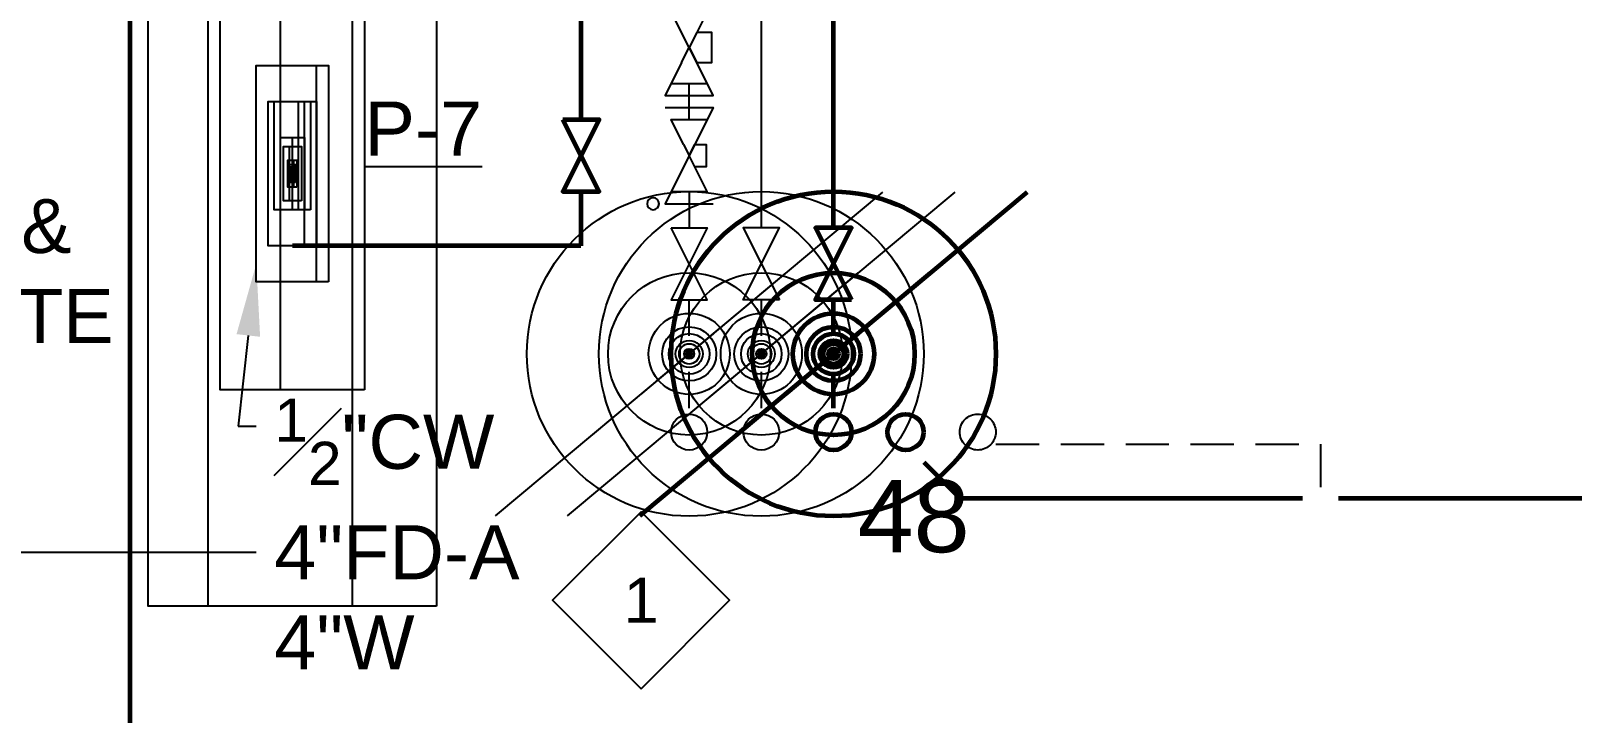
# Model space of a CAD drawing. Extents: x -3677 to 22148, y -333 to 1817.
# Drawn here: x -2621.5 to -2365.1, y 136.9 to 250.5 of the extents above; entities that cross this region are included whole.
import ezdxf
from ezdxf import colors
from ezdxf.entities.mleader import LeaderData, LeaderLine
from ezdxf.enums import TextEntityAlignment as Align
from ezdxf.math import Vec2, Vec3

# ---------------------------------------------------------------- set-up
doc = ezdxf.new("R2010")
doc.units = 0
doc.header["$LTSCALE"] = 36
doc.header["$MEASUREMENT"] = 0
doc.linetypes.add('VENT', pattern=[0.3, 0.2, -0.1])
for name, color, linetype in [('G-ANNO-TEXT', 70, 'Continuous'), ('G-ANNO-TEXT @ 96', 70, 'Continuous'), ('P-FIXT', 3, 'Continuous'), ('P-FIXT @ 1 (1)', 3, 'Continuous'), ('P-FIXT @ 1 (2)', 3, 'Continuous'), ('P-FIXT @ 12', 3, 'Continuous'), ('P-FIXT @ 128', 3, 'Continuous'), ('P-FIXT @ 16', 3, 'Continuous'), ('P-FIXT @ 192', 3, 'Continuous'), ('P-FIXT @ 2', 3, 'Continuous'), ('P-FIXT @ 24', 3, 'Continuous'), ('P-FIXT @ 384', 3, 'Continuous'), ('P-FIXT @ 4', 3, 'Continuous'), ('P-FIXT @ 48', 3, 'Continuous'), ('P-FIXT @ 64', 3, 'Continuous'), ('P-FIXT @ 768', 3, 'Continuous'), ('P-FIXT @ 8', 3, 'Continuous'), ('P-FIXT @ 96', 3, 'Continuous'), ('P-HW-N', 1, 'Continuous'), ('P-HW-N @ 1 (1)', 1, 'Continuous'), ('P-HW-N @ 1 (2)', 1, 'Continuous'), ('P-HW-N @ 12', 1, 'Continuous'), ('P-HW-N @ 128', 1, 'Continuous'), ('P-HW-N @ 16', 1, 'Continuous'), ('P-HW-N @ 192', 1, 'Continuous'), ('P-HW-N @ 2', 1, 'Continuous'), ('P-HW-N @ 24', 1, 'Continuous'), ('P-HW-N @ 384', 1, 'Continuous'), ('P-HW-N @ 4', 1, 'Continuous'), ('P-HW-N @ 48', 1, 'Continuous'), ('P-HW-N @ 64', 1, 'Continuous'), ('P-HW-N @ 768', 1, 'Continuous'), ('P-HW-N @ 8', 1, 'Continuous'), ('P-HW-N @ 96', 1, 'Continuous'), ('P-HWC-N', 2, 'Continuous'), ('P-HWC-N @ 1 (1)', 2, 'Continuous'), ('P-HWC-N @ 1 (2)', 2, 'Continuous'), ('P-HWC-N @ 12', 2, 'Continuous'), ('P-HWC-N @ 128', 2, 'Continuous'), ('P-HWC-N @ 16', 2, 'Continuous'), ('P-HWC-N @ 192', 2, 'Continuous'), ('P-HWC-N @ 2', 2, 'Continuous'), ('P-HWC-N @ 24', 2, 'Continuous'), ('P-HWC-N @ 384', 2, 'Continuous'), ('P-HWC-N @ 4', 2, 'Continuous'), ('P-HWC-N @ 48', 2, 'Continuous'), ('P-HWC-N @ 64', 2, 'Continuous'), ('P-HWC-N @ 768', 2, 'Continuous'), ('P-HWC-N @ 8', 2, 'Continuous'), ('P-HWC-N @ 96', 2, 'Continuous'), ('P-SANV-N', 5, 'VENT'), ('P-SANV-N @ 96', 5, 'VENT')]:
    doc.layers.add(name, color=color, linetype=linetype)
for name, color, linetype, lineweight in [('P-CW-N', 4, 'Continuous', 60), ('P-CW-N @ 1 (1)', 4, 'Continuous', 60), ('P-CW-N @ 1 (2)', 4, 'Continuous', 60), ('P-CW-N @ 12', 4, 'Continuous', 60), ('P-CW-N @ 128', 4, 'Continuous', 60), ('P-CW-N @ 16', 4, 'Continuous', 60), ('P-CW-N @ 192', 4, 'Continuous', 60), ('P-CW-N @ 2', 4, 'Continuous', 60), ('P-CW-N @ 24', 4, 'Continuous', 60), ('P-CW-N @ 384', 4, 'Continuous', 60), ('P-CW-N @ 4', 4, 'Continuous', 60), ('P-CW-N @ 48', 4, 'Continuous', 60), ('P-CW-N @ 64', 4, 'Continuous', 60), ('P-CW-N @ 768', 4, 'Continuous', 60), ('P-CW-N @ 8', 4, 'Continuous', 60), ('P-CW-N @ 96', 4, 'Continuous', 60), ('P-SAN-N', 6, 'Continuous', 60), ('P-SAN-N @ 96', 6, 'Continuous', 60)]:
    doc.layers.add(name, color=color, linetype=linetype, lineweight=lineweight)
doc.layers.add('P-SAN-DFU', color=7, linetype='Continuous', plot=False)
doc.styles.add('Arial', font='arial.ttf')

# ---------------------------------------------------------------- blocks, each defined once
blk = doc.blocks.new('*U4')
blk.add_circle((0, 0), 0.0312)
blk = doc.blocks.new('DIAMOND TAG')
blk.add_lwpolyline([(0, -0.1533), (0.1533, 0), (0, 0.1533), (-0.1533, 0)], close=True)
at = {"style": 'Arial'}
blk.add_attdef('XXX', text='', height=0.0781, dxfattribs=at).set_placement((0, 0), align=Align.MIDDLE)
blk = doc.blocks.new('*U25')
at = {"color": 7, "linetype": 'Continuous'}
blk.add_line((-0.03508, 0.04195), (0.03508, -0.04195), dxfattribs=at)
at = {"linetype": 'Continuous'}
blk.add_circle((0, 0), 0.03516, dxfattribs=at)
blk = doc.blocks.new('*U241')
at = {"layer": 'P-HWC-N @ 1 (1)', "rotation": 90}
blk.add_blockref('*U25', (-2512, 196.73), dxfattribs=at)
at = {"layer": 'P-HWC-N @ 1 (2)', "rotation": 89.99999999999999}
blk.add_blockref('*U25', (-2512, 196.73), dxfattribs=at)
at = {"layer": 'P-HWC-N @ 12', "xscale": 12, "yscale": 12, "zscale": 12, "rotation": 89.99999999999999}
blk.add_blockref('*U25', (-2512, 196.73), dxfattribs=at)
at = {"layer": 'P-HWC-N @ 128', "xscale": 128, "yscale": 128, "zscale": 128, "rotation": 89.99999999999999}
blk.add_blockref('*U25', (-2512, 196.73), dxfattribs=at)
at = {"layer": 'P-HWC-N @ 16', "xscale": 16, "yscale": 16, "zscale": 16, "rotation": 89.99999999999999}
blk.add_blockref('*U25', (-2512, 196.73), dxfattribs=at)
at = {"layer": 'P-HWC-N @ 192', "xscale": 192, "yscale": 192, "zscale": 192, "rotation": 89.99999999999999}
blk.add_blockref('*U25', (-2512, 196.73), dxfattribs=at)
at = {"layer": 'P-HWC-N @ 2', "xscale": 2, "yscale": 2, "zscale": 2, "rotation": 89.99999999999999}
blk.add_blockref('*U25', (-2512, 196.73), dxfattribs=at)
at = {"layer": 'P-HWC-N @ 24', "xscale": 24, "yscale": 24, "zscale": 24, "rotation": 89.99999999999999}
blk.add_blockref('*U25', (-2512, 196.73), dxfattribs=at)
at = {"layer": 'P-HWC-N @ 384', "xscale": 384, "yscale": 384, "zscale": 384, "rotation": 89.99999999999999}
blk.add_blockref('*U25', (-2512, 196.73), dxfattribs=at)
at = {"layer": 'P-HWC-N @ 4', "xscale": 4, "yscale": 4, "zscale": 4, "rotation": 89.99999999999999}
blk.add_blockref('*U25', (-2512, 196.73), dxfattribs=at)
at = {"layer": 'P-HWC-N @ 48', "xscale": 48, "yscale": 48, "zscale": 48, "rotation": 89.99999999999999}
blk.add_blockref('*U25', (-2512, 196.73), dxfattribs=at)
at = {"layer": 'P-HWC-N @ 64', "xscale": 64, "yscale": 64, "zscale": 64, "rotation": 89.99999999999999}
blk.add_blockref('*U25', (-2512, 196.73), dxfattribs=at)
at = {"layer": 'P-HWC-N @ 768', "xscale": 768, "yscale": 768, "zscale": 768, "rotation": 89.99999999999999}
blk.add_blockref('*U25', (-2512, 196.73), dxfattribs=at)
at = {"layer": 'P-HWC-N @ 8', "xscale": 8, "yscale": 8, "zscale": 8, "rotation": 89.99999999999999}
blk.add_blockref('*U25', (-2512, 196.73), dxfattribs=at)
at = {"layer": 'P-HWC-N @ 96', "xscale": 96, "yscale": 96, "zscale": 96, "rotation": 89.99999999999999}
blk.add_blockref('*U25', (-2512, 196.73), dxfattribs=at)
blk = doc.blocks.new('*U242')
at = {"layer": 'P-HW-N @ 1 (1)', "rotation": 90}
blk.add_blockref('*U25', (-2500, 196.73), dxfattribs=at)
at = {"layer": 'P-HW-N @ 1 (2)', "rotation": 89.99999999999999}
blk.add_blockref('*U25', (-2500, 196.73), dxfattribs=at)
at = {"layer": 'P-HW-N @ 12', "xscale": 12, "yscale": 12, "zscale": 12, "rotation": 89.99999999999999}
blk.add_blockref('*U25', (-2500, 196.73), dxfattribs=at)
at = {"layer": 'P-HW-N @ 128', "xscale": 128, "yscale": 128, "zscale": 128, "rotation": 89.99999999999999}
blk.add_blockref('*U25', (-2500, 196.73), dxfattribs=at)
at = {"layer": 'P-HW-N @ 16', "xscale": 16, "yscale": 16, "zscale": 16, "rotation": 89.99999999999999}
blk.add_blockref('*U25', (-2500, 196.73), dxfattribs=at)
at = {"layer": 'P-HW-N @ 192', "xscale": 192, "yscale": 192, "zscale": 192, "rotation": 89.99999999999999}
blk.add_blockref('*U25', (-2500, 196.73), dxfattribs=at)
at = {"layer": 'P-HW-N @ 2', "xscale": 2, "yscale": 2, "zscale": 2, "rotation": 89.99999999999999}
blk.add_blockref('*U25', (-2500, 196.73), dxfattribs=at)
at = {"layer": 'P-HW-N @ 24', "xscale": 24, "yscale": 24, "zscale": 24, "rotation": 89.99999999999999}
blk.add_blockref('*U25', (-2500, 196.73), dxfattribs=at)
at = {"layer": 'P-HW-N @ 384', "xscale": 384, "yscale": 384, "zscale": 384, "rotation": 89.99999999999999}
blk.add_blockref('*U25', (-2500, 196.73), dxfattribs=at)
at = {"layer": 'P-HW-N @ 4', "xscale": 4, "yscale": 4, "zscale": 4, "rotation": 89.99999999999999}
blk.add_blockref('*U25', (-2500, 196.73), dxfattribs=at)
at = {"layer": 'P-HW-N @ 48', "xscale": 48, "yscale": 48, "zscale": 48, "rotation": 89.99999999999999}
blk.add_blockref('*U25', (-2500, 196.73), dxfattribs=at)
at = {"layer": 'P-HW-N @ 64', "xscale": 64, "yscale": 64, "zscale": 64, "rotation": 89.99999999999999}
blk.add_blockref('*U25', (-2500, 196.73), dxfattribs=at)
at = {"layer": 'P-HW-N @ 768', "xscale": 768, "yscale": 768, "zscale": 768, "rotation": 89.99999999999999}
blk.add_blockref('*U25', (-2500, 196.73), dxfattribs=at)
at = {"layer": 'P-HW-N @ 8', "xscale": 8, "yscale": 8, "zscale": 8, "rotation": 89.99999999999999}
blk.add_blockref('*U25', (-2500, 196.73), dxfattribs=at)
at = {"layer": 'P-HW-N @ 96', "xscale": 96, "yscale": 96, "zscale": 96, "rotation": 89.99999999999999}
blk.add_blockref('*U25', (-2500, 196.73), dxfattribs=at)
blk = doc.blocks.new('*U243')
at = {"layer": 'P-CW-N @ 1 (1)', "rotation": 90}
blk.add_blockref('*U25', (-2488, 196.73), dxfattribs=at)
at = {"layer": 'P-CW-N @ 1 (2)', "rotation": 89.99999999999999}
blk.add_blockref('*U25', (-2488, 196.73), dxfattribs=at)
at = {"layer": 'P-CW-N @ 12', "xscale": 12, "yscale": 12, "zscale": 12, "rotation": 89.99999999999999}
blk.add_blockref('*U25', (-2488, 196.73), dxfattribs=at)
at = {"layer": 'P-CW-N @ 128', "xscale": 128, "yscale": 128, "zscale": 128, "rotation": 89.99999999999999}
blk.add_blockref('*U25', (-2488, 196.73), dxfattribs=at)
at = {"layer": 'P-CW-N @ 16', "xscale": 16, "yscale": 16, "zscale": 16, "rotation": 89.99999999999999}
blk.add_blockref('*U25', (-2488, 196.73), dxfattribs=at)
at = {"layer": 'P-CW-N @ 192', "xscale": 192, "yscale": 192, "zscale": 192, "rotation": 89.99999999999999}
blk.add_blockref('*U25', (-2488, 196.73), dxfattribs=at)
at = {"layer": 'P-CW-N @ 2', "xscale": 2, "yscale": 2, "zscale": 2, "rotation": 89.99999999999999}
blk.add_blockref('*U25', (-2488, 196.73), dxfattribs=at)
at = {"layer": 'P-CW-N @ 24', "xscale": 24, "yscale": 24, "zscale": 24, "rotation": 89.99999999999999}
blk.add_blockref('*U25', (-2488, 196.73), dxfattribs=at)
at = {"layer": 'P-CW-N @ 384', "xscale": 384, "yscale": 384, "zscale": 384, "rotation": 89.99999999999999}
blk.add_blockref('*U25', (-2488, 196.73), dxfattribs=at)
at = {"layer": 'P-CW-N @ 4', "xscale": 4, "yscale": 4, "zscale": 4, "rotation": 89.99999999999999}
blk.add_blockref('*U25', (-2488, 196.73), dxfattribs=at)
at = {"layer": 'P-CW-N @ 48', "xscale": 48, "yscale": 48, "zscale": 48, "rotation": 89.99999999999999}
blk.add_blockref('*U25', (-2488, 196.73), dxfattribs=at)
at = {"layer": 'P-CW-N @ 64', "xscale": 64, "yscale": 64, "zscale": 64, "rotation": 89.99999999999999}
blk.add_blockref('*U25', (-2488, 196.73), dxfattribs=at)
at = {"layer": 'P-CW-N @ 768', "xscale": 768, "yscale": 768, "zscale": 768, "rotation": 89.99999999999999}
blk.add_blockref('*U25', (-2488, 196.73), dxfattribs=at)
at = {"layer": 'P-CW-N @ 8', "xscale": 8, "yscale": 8, "zscale": 8, "rotation": 89.99999999999999}
blk.add_blockref('*U25', (-2488, 196.73), dxfattribs=at)
at = {"layer": 'P-CW-N @ 96', "xscale": 96, "yscale": 96, "zscale": 96, "rotation": 89.99999999999999}
blk.add_blockref('*U25', (-2488, 196.73), dxfattribs=at)
blk = doc.blocks.new('PLMB BALL VALVES')
at = {"linetype": 'Continuous'}
blk.add_lwpolyline([(-0.0625, -0.03125), (-0.0625, 0.03125), (0.0625, -0.03125), (0.0625, 0.03125), (-0.0625, -0.03125)], dxfattribs=at)
blk = doc.blocks.new('*U22')
at = {"linetype": 'Continuous'}
blk.add_lwpolyline([(-0.0625, 0.0625, 0, 0.0273, 0), (-0.0041, 0.0625, 0, 0, 0), (-0.0041, 0.0625, 0, 0, 0), (0.0625, 0.0625, 0, 0, 0)], format="xyseb", dxfattribs=at)
blk.add_lwpolyline([(-0.0625, 0.0312), (-0.0625, -0.0312), (0.0625, 0.0312), (0.0625, -0.0312)], dxfattribs=at)
blk.add_circle((0.0625, 0.0469), 0.00781, dxfattribs=at)
blk = doc.blocks.new('*U200')
at = {"layer": 'P-HWC-N @ 128', "xscale": -128, "yscale": 128, "zscale": 128, "rotation": 180}
blk.add_blockref('*U22', (9, 0), dxfattribs=at)
at = {"layer": 'P-HWC-N @ 96', "xscale": 96, "yscale": 96, "zscale": -96, "rotation": 180}
blk.add_blockref('*U22', (-9, 0), dxfattribs=at)
blk = doc.blocks.new('*U23')
at = {"linetype": 'Continuous'}
for points in [[(-0.0195, -0.0098), (-0.0625, -0.0313), (-0.0625, 0.0312), (-0.0195, 0.0098)], [(-0.0195, 0.0098), (-0.0195, 0.0293), (0.0195, 0.0293), (0.0195, 0.0098)], [(0.0195, -0.0098), (0.0625, -0.0313), (0.0625, 0.0312), (0.0195, 0.0098)], [(-0.0195, -0.0098), (0, 0), (-0.0195, 0.0098)], [(0.0195, 0.0098), (0, 0), (0.0195, -0.0098)]]:
    blk.add_lwpolyline(points, dxfattribs=at)
blk = doc.blocks.new('*U201')
at = {"layer": 'P-HWC-N @ 128', "xscale": -128, "yscale": 128, "zscale": 128, "rotation": 5.3905568009327e-07}
blk.add_blockref('*U23', (-9, 0), dxfattribs=at)
at = {"layer": 'P-HWC-N @ 96', "xscale": 96, "yscale": 96, "zscale": -96}
blk.add_blockref('*U23', (9, 0), dxfattribs=at)
blk = doc.blocks.new('A$C16132887')
at = {"layer": 'P-HWC-N'}
for p, q in [((-15, 0), (-21, 0)), ((3, 0), (-3, 0)), ((15, 0), (21, 0))]:
    blk.add_line(p, q, dxfattribs=at)
for name in ['*U201', '*U200']:
    blk.add_blockref(name, (0, 0), dxfattribs=at)
at = {"layer": 'P-HWC-N @ 96', "xscale": 96, "yscale": 96, "zscale": 96, "rotation": 180}
blk.add_blockref('PLMB BALL VALVES', (-27, 0), dxfattribs=at)
at = {"layer": 'P-HWC-N @ 96', "xscale": 96, "yscale": 96, "zscale": 96}
blk.add_blockref('PLMB BALL VALVES', (27, 0), dxfattribs=at)
blk = doc.blocks.new('*U24')
at = {"linetype": 'Continuous'}
blk.add_lwpolyline([(-0.0625, -0.03125), (-0.0625, 0.03125), (0.0625, -0.03125), (0.0625, 0.03125), (-0.0625, -0.03125)], dxfattribs=at)
blk = doc.blocks.new('*U52')
h = blk.add_hatch()
h.set_pattern_fill('_USER', scale=0.03125, pattern_type=0)
h.set_pattern_definition([(0, (-0.09375, -0.03125), (0, 0.03125), [])])
h.paths.add_polyline_path([(0.09375, 0.03125), (-0.09375, 0.03125), (-0.09375, -0.03125), (0.09375, -0.03125)])
blk.add_lwpolyline([(-0.09375, -0.03125), (-0.09375, 0.03125), (0.09375, 0.03125), (0.09375, -0.03125), (-0.09375, -0.03125)])
blk = doc.blocks.new('*U310')
at = {"layer": 'P-FIXT @ 1 (1)', "rotation": 90}
blk.add_blockref('*U52', (-2578, 226.73), dxfattribs=at)
at = {"layer": 'P-FIXT @ 1 (2)', "rotation": 89.99999999999999}
blk.add_blockref('*U52', (-2578, 226.73), dxfattribs=at)
at = {"layer": 'P-FIXT @ 12', "xscale": 12, "yscale": 12, "zscale": 12, "rotation": 89.99999999999999}
blk.add_blockref('*U52', (-2578, 226.73), dxfattribs=at)
at = {"layer": 'P-FIXT @ 128', "xscale": 128, "yscale": 128, "zscale": 128, "rotation": 89.99999999999999}
blk.add_blockref('*U52', (-2578, 226.73), dxfattribs=at)
at = {"layer": 'P-FIXT @ 16', "xscale": 16, "yscale": 16, "zscale": 16, "rotation": 89.99999999999999}
blk.add_blockref('*U52', (-2578, 226.73), dxfattribs=at)
at = {"layer": 'P-FIXT @ 192', "xscale": 192, "yscale": 192, "zscale": 192, "rotation": 89.99999999999999}
blk.add_blockref('*U52', (-2578, 226.73), dxfattribs=at)
at = {"layer": 'P-FIXT @ 2', "xscale": 2, "yscale": 2, "zscale": 2, "rotation": 89.99999999999999}
blk.add_blockref('*U52', (-2578, 226.73), dxfattribs=at)
at = {"layer": 'P-FIXT @ 24', "xscale": 24, "yscale": 24, "zscale": 24, "rotation": 89.99999999999999}
blk.add_blockref('*U52', (-2578, 226.73), dxfattribs=at)
at = {"layer": 'P-FIXT @ 384', "xscale": 384, "yscale": 384, "zscale": 384, "rotation": 89.99999999999999}
blk.add_blockref('*U52', (-2578, 226.73), dxfattribs=at)
at = {"layer": 'P-FIXT @ 4', "xscale": 4, "yscale": 4, "zscale": 4, "rotation": 89.99999999999999}
blk.add_blockref('*U52', (-2578, 226.73), dxfattribs=at)
at = {"layer": 'P-FIXT @ 48', "xscale": 48, "yscale": 48, "zscale": 48, "rotation": 89.99999999999999}
blk.add_blockref('*U52', (-2578, 226.73), dxfattribs=at)
at = {"layer": 'P-FIXT @ 64', "xscale": 64, "yscale": 64, "zscale": 64, "rotation": 89.99999999999999}
blk.add_blockref('*U52', (-2578, 226.73), dxfattribs=at)
at = {"layer": 'P-FIXT @ 768', "xscale": 768, "yscale": 768, "zscale": 768, "rotation": 89.99999999999999}
blk.add_blockref('*U52', (-2578, 226.73), dxfattribs=at)
at = {"layer": 'P-FIXT @ 8', "xscale": 8, "yscale": 8, "zscale": 8, "rotation": 89.99999999999999}
blk.add_blockref('*U52', (-2578, 226.73), dxfattribs=at)
at = {"layer": 'P-FIXT @ 96', "xscale": 96, "yscale": 96, "zscale": 96, "rotation": 89.99999999999999}
blk.add_blockref('*U52', (-2578, 229.73), dxfattribs=at)

msp = doc.modelspace()

# ---------------------------------------------------------------- linework, layer by layer
at = {"layer": 'P-CW-N'}
for p, q in [((-2605, 55.73), (-2605, 310.73)), ((-2530, 310.73), (-2530, 235.73)), ((-2488, 217.73), (-2488, 310.73)), ((-2530, 223.73), (-2530, 214.73)), ((-2530, 214.73), (-2578, 214.73)), ((-2488, 199.73), (-2488, 205.73)), ((-2488, 187.73), (-2488, 193.73))]:
    msp.add_line(p, q, dxfattribs=at)
at = {"layer": 'P-HW-N'}
for p, q in [((-2500, 217.73), (-2500, 301.73)), ((-2500, 199.73), (-2500, 205.73)), ((-2500, 187.73), (-2500, 193.73))]:
    msp.add_line(p, q, dxfattribs=at)
at = {"layer": 'P-HWC-N'}
for p, q in [((-2512, 199.73), (-2512, 205.73)), ((-2512, 187.73), (-2512, 193.73))]:
    msp.add_line(p, q, dxfattribs=at)
at = {"layer": 'P-SAN-N'}
for p, q in [((-2473, 178.73), (-2467, 172.73)), ((-2467, 172.73), (-2410, 172.73)), ((-2404, 172.73), (-2086, 172.73))]:
    msp.add_line(p, q, dxfattribs=at)
at = {"layer": 'P-SANV-N'}
for p, q in [((-2461, 181.73), (-2407, 181.73)), ((-2407, 181.73), (-2407, 172.73))]:
    msp.add_line(p, q, dxfattribs=at)

# ---------------------------------------------------------------- block references
at = {"layer": 'G-ANNO-TEXT @ 96', "xscale": 96, "yscale": 96, "zscale": 96}
msp.add_blockref('DIAMOND TAG', (-2520, 155.73), dxfattribs=at).add_auto_attribs({'XXX': '1'})
at = {"layer": 'P-CW-N'}
msp.add_blockref('*U243', (0, 0), dxfattribs=at)
at = {"layer": 'P-CW-N @ 96', "xscale": 96, "yscale": 96, "zscale": 96}
for name, p, rotation in [('*U24', (-2530, 229.73), 270), ('PLMB BALL VALVES', (-2488, 211.73), 90), ('*U4', (-2488, 183.73), 180)]:
    msp.add_blockref(name, p, dxfattribs=dict(at, rotation=rotation))
at = {"layer": 'P-FIXT'}
msp.add_blockref('*U310', (0, 0), dxfattribs=at)
at = {"layer": 'P-HW-N'}
msp.add_blockref('*U242', (0, 0), dxfattribs=at)
at = {"layer": 'P-HW-N @ 96', "xscale": 96, "yscale": 96, "zscale": 96}
for name, p, rotation in [('PLMB BALL VALVES', (-2500, 211.73), 90), ('*U4', (-2500, 183.73), 180)]:
    msp.add_blockref(name, p, dxfattribs=dict(at, rotation=rotation))
at = {"layer": 'P-HWC-N', "rotation": 270}
msp.add_blockref('A$C16132887', (-2512, 238.73), dxfattribs=at)
at = {"layer": 'P-HWC-N'}
msp.add_blockref('*U241', (0, 0), dxfattribs=at)
at = {"layer": 'P-HWC-N @ 96', "xscale": 96, "yscale": 96, "zscale": 96, "rotation": 180}
msp.add_blockref('*U4', (-2512, 183.73), dxfattribs=at)
at = {"layer": 'P-SAN-N @ 96', "xscale": 96, "yscale": 96, "zscale": 96, "rotation": 180}
msp.add_blockref('*U4', (-2476, 183.73), dxfattribs=at)
at = {"layer": 'P-SANV-N @ 96', "xscale": 96, "yscale": 96, "zscale": 96, "rotation": 180}
msp.add_blockref('*U4', (-2464, 183.73), dxfattribs=at)

# ---------------------------------------------------------------- texts
at = {"layer": 'G-ANNO-TEXT', "char_height": 9, "attachment_point": 1, "style": 'Arial'}
for s, width, insert in [('{\\LP-7}', 24, (-2566, 238.73)), ('HEAT TRACE & INSULATE', 58.1334, (-2669.2, 237.53))]:
    msp.add_mtext_dynamic_manual_height_columns(s, width=width, gutter_width=45, heights=[0], dxfattribs=dict(at, insert=insert))
at = {"layer": 'P-SAN-DFU', "color": 3, "insert": (-2484, 175.73), "char_height": 12, "attachment_point": 1, "style": 'Arial'}
msp.add_mtext_dynamic_manual_height_columns('48', width=68, gutter_width=60, heights=[0], dxfattribs=at)

# ---------------------------------------------------------------- leaders
at = {"layer": 'G-ANNO-TEXT'}
ml = msp.add_multileader_mtext('Standard', dxfattribs=at)
ml.set_content('\\A1;{\\H0.8x;\\S1#2;}"CW', color=256, style='Arial')
ml.set_leader_properties(color=256, linetype='ByLayer', lineweight=-1)
ml.build(insert=Vec2(0, 0))
ml.multileader.update_dxf_attribs({"has_dogleg": 0, "dogleg_length": 0.125, "arrow_head_size": 12, "scale": 96})
ctx = ml.context
ctx.base_point, ctx.scale, ctx.char_height, ctx.arrow_head_size, ctx.landing_gap_size, ctx.plane_origin = Vec3(-2584, 184.73), 96, 9, 12, 3, Vec3(-2587, 211.73)
notes = []
notes.append((ctx, [(0, (1, 1, 0), (-2596, 184.73), (1, 0), 12, [(0, [(-2584, 211.73), (-2587, 184.73)], 0, [])])]))
ctx.mtext.insert, ctx.mtext.flow_direction = Vec3(-2581, 189.31), 5
ml = msp.add_multileader_mtext('Standard', dxfattribs=at)
ml.set_content('4"FD-A\\P4"W', color=256, style='Arial')
ml.set_leader_properties(color=256, linetype='ByLayer', lineweight=-1)
ml.build(insert=Vec2(0, 0))
ml.multileader.update_dxf_attribs({"has_dogleg": 0, "dogleg_length": 0.125, "arrow_head_size": 12, "scale": 96})
ctx = ml.context
ctx.base_point, ctx.scale, ctx.char_height, ctx.arrow_head_size, ctx.landing_gap_size, ctx.plane_origin = Vec3(-2584, 163.73), 96, 9, 12, 3, Vec3(-2686, 163.73)
notes.append((ctx, [(0, (1, 1, 0), (-2596, 163.73), (1, 0), 12, [(0, [(-2686, 163.73), (-2638, 163.73)], 0, [])])]))
ctx.mtext.insert, ctx.mtext.flow_direction = Vec3(-2581, 168.23), 5
for ctx, leaders in notes:
    for number, flags, end, landing, length, lines in leaders:
        leader = LeaderData()
        leader.index, (leader.has_last_leader_line, leader.has_dogleg_vector, leader.attachment_direction) = number, flags
        leader.last_leader_point, leader.dogleg_vector, leader.dogleg_length = Vec3(end), Vec3(landing), length
        for number, points, colour, breaks in lines:
            line = LeaderLine()
            line.index, line.vertices, line.color, line.breaks = number, Vec3.list(points), colors.encode_raw_color(colour), breaks
            leader.lines.append(line)
        ctx.leaders.append(leader)

doc.saveas('drawing.dxf')
